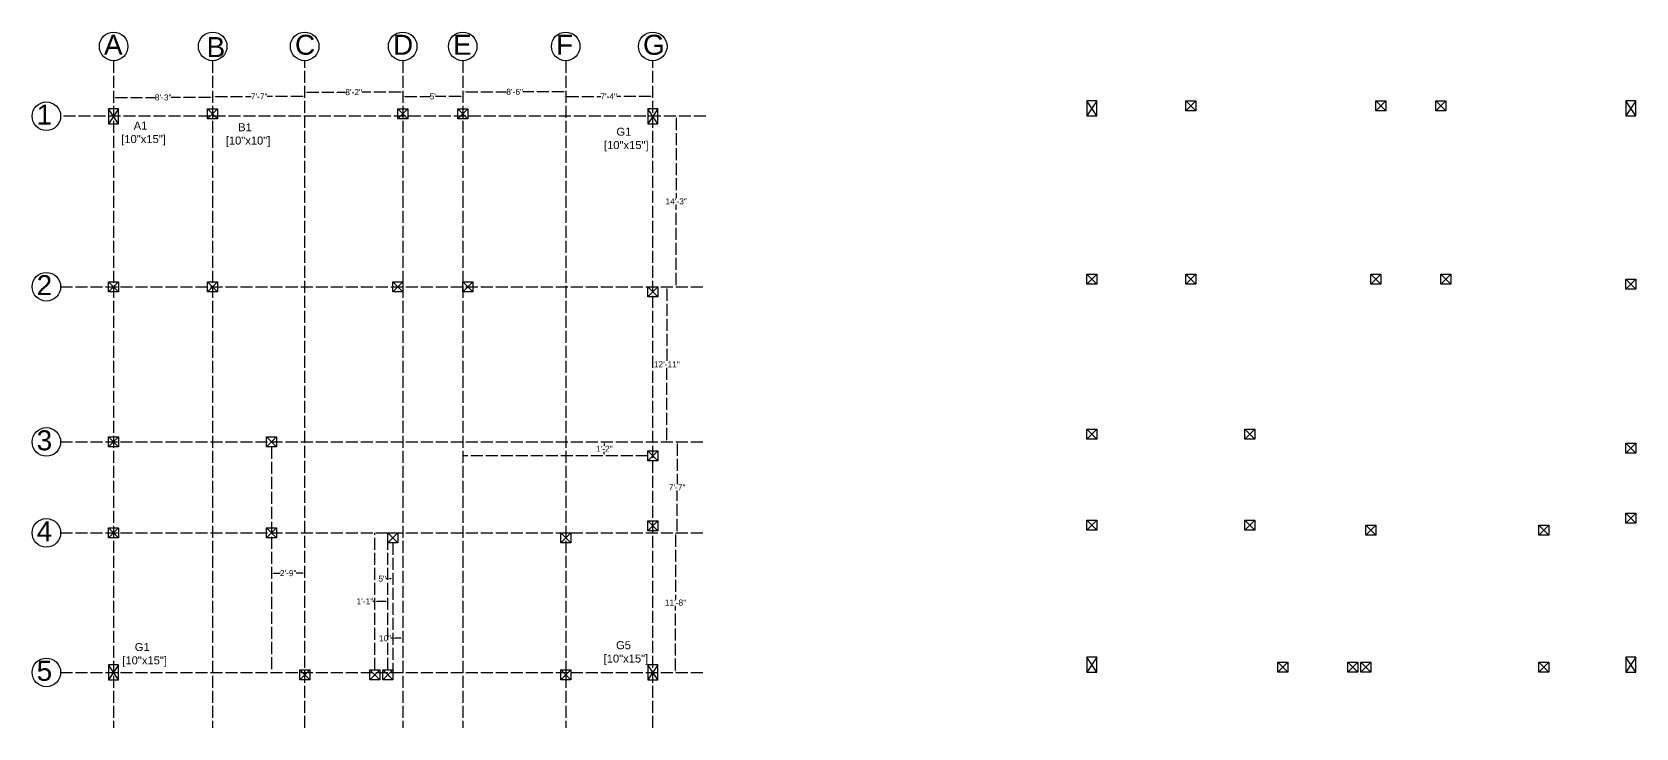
# Model space of a CAD drawing. Header units: inches. Extents: x -1202 to 6886, y 16 to 1359.
# Drawn here: x 1056 to 2660, y 16 to 712 of the extents above; entities that cross this region are included whole.
import ezdxf

# ---------------------------------------------------------------- set-up
doc = ezdxf.new("R2010")
doc.units = ezdxf.units.IN
doc.header["$MEASUREMENT"] = 0
doc.linetypes.add('ACAD_ISO02W100', pattern=[15, 12, -3])
doc.styles.get("Standard").update_dxf_attribs({"font": 'arial.ttf'})
doc.dimstyles.get("Standard").update_dxf_attribs({"dimtxt": 6, "dimasz": 2, "dimexe": 0.18, "dimexo": 0.0625, "dimgap": 0.09, "dimtad": 0, "dimtih": 1, "dimtoh": 1, "dimdec": 0, "dimdsep": 46, "dimlunit": 3, "dimtxsty": 'Standard', "dimcen": 2, "dimse1": 1, "dimse2": 1, "dimclrd": 2, "dimadec": 0, "dimazin": 0, "dimtfac": 1, "dimtdec": 0, "dimtofl": 0, "dimtmove": 0, "dimatfit": 3, "dimfxl": 1, "dimtolj": 1, "dimtzin": 0, "dimarcsym": 0})

# ---------------------------------------------------------------- blocks, each defined once
blk = doc.blocks.new('*D3')
at = {"color": 2, "linetype": 'ACAD_ISO02W100', "lineweight": -2, "transparency": 16777216}
for p, q in [((1297.4, 171), (1303.8, 171)), ((1326.4, 171), (1320, 171))]:
    blk.add_line(p, q, dxfattribs=at)
at = {"color": 2, "linetype": 'ACAD_ISO02W100', "transparency": 16777216}
for points in [[(1297.4, 171.3), (1297.4, 170.7), (1295.4, 171)], [(1326.4, 171.3), (1326.4, 170.7), (1328.4, 171)]]:
    blk.add_solid(points, dxfattribs=at)
at = {"layer": 'Defpoints', "color": 0, "linetype": 'ACAD_ISO02W100', "transparency": 16777216}
for p in [(1295.4, 184), (1328.4, 184), (1295.4, 171)]:
    blk.add_point(p, dxfattribs=at)
at = {"color": 0, "linetype": 'ACAD_ISO02W100', "transparency": 16777216, "insert": (1311.9, 171), "char_height": 6, "attachment_point": 5}
blk.add_mtext('\\A1;2\'-9"', dxfattribs=at)
blk = doc.blocks.new('*D4')
at = {"color": 2, "linetype": 'ACAD_ISO02W100', "lineweight": -2, "transparency": 16777216}
for p, q in [((1398.4, 142.8), (1396.4, 142.8)), ((1409.4, 142.8), (1400.4, 142.8))]:
    blk.add_line(p, q, dxfattribs=at)
at = {"color": 2, "linetype": 'ACAD_ISO02W100', "transparency": 16777216}
for points in [[(1400.4, 143.1), (1400.4, 142.5), (1398.4, 142.8)], [(1409.4, 143.1), (1409.4, 142.5), (1411.4, 142.8)]]:
    blk.add_solid(points, dxfattribs=at)
at = {"layer": 'Defpoints', "color": 0, "linetype": 'ACAD_ISO02W100', "transparency": 16777216}
for p in [(1398.4, 151), (1411.4, 151), (1398.4, 142.8)]:
    blk.add_point(p, dxfattribs=at)
at = {"color": 0, "linetype": 'ACAD_ISO02W100', "transparency": 16777216, "insert": (1388.6, 142.8), "char_height": 6, "attachment_point": 5}
blk.add_mtext('\\A1;1\'-1"', dxfattribs=at)
blk = doc.blocks.new('*D5')
at = {"color": 2, "linetype": 'ACAD_ISO02W100', "lineweight": -2, "transparency": 16777216}
for p, q in [((1411.4, 165.5), (1409.4, 165.5)), ((1414.4, 165.5), (1413.4, 165.5))]:
    blk.add_line(p, q, dxfattribs=at)
at = {"color": 2, "linetype": 'ACAD_ISO02W100', "transparency": 16777216}
for points in [[(1413.4, 165.9), (1413.4, 165.2), (1411.4, 165.5)], [(1414.4, 165.9), (1414.4, 165.2), (1416.4, 165.5)]]:
    blk.add_solid(points, dxfattribs=at)
at = {"layer": 'Defpoints', "color": 0, "linetype": 'ACAD_ISO02W100', "transparency": 16777216}
for p in [(1411.4, 165.5), (1411.4, 162.6), (1416.4, 162.6)]:
    blk.add_point(p, dxfattribs=at)
at = {"color": 0, "linetype": 'ACAD_ISO02W100', "transparency": 16777216, "insert": (1405.9, 165.5), "char_height": 6, "attachment_point": 5}
blk.add_mtext('\\A1;5"', dxfattribs=at)
blk = doc.blocks.new('*D6')
at = {"color": 2, "linetype": 'ACAD_ISO02W100', "lineweight": -2, "transparency": 16777216}
for p, q in [((1416.4, 105.9), (1414.4, 105.9)), ((1424.4, 105.9), (1418.4, 105.9))]:
    blk.add_line(p, q, dxfattribs=at)
at = {"color": 2, "linetype": 'ACAD_ISO02W100', "transparency": 16777216}
for points in [[(1418.4, 106.2), (1418.4, 105.5), (1416.4, 105.9)], [(1424.4, 106.2), (1424.4, 105.5), (1426.4, 105.9)]]:
    blk.add_solid(points, dxfattribs=at)
at = {"layer": 'Defpoints', "color": 0, "linetype": 'ACAD_ISO02W100', "transparency": 16777216}
for p in [(1416.4, 109.7), (1416.4, 105.9), (1426.4, 109.7)]:
    blk.add_point(p, dxfattribs=at)
at = {"color": 0, "linetype": 'ACAD_ISO02W100', "transparency": 16777216, "insert": (1408.8, 105.9), "char_height": 6, "attachment_point": 5}
blk.add_mtext('\\A1;10"', dxfattribs=at)
blk = doc.blocks.new('*D7')
at = {"color": 2, "linetype": 'ACAD_ISO02W100', "lineweight": -2, "transparency": 16777216}
for p, q in [((1628, 300.2), (1628, 298.4)), ((1628, 290.3), (1628, 292.2))]:
    blk.add_line(p, q, dxfattribs=at)
at = {"color": 2, "linetype": 'ACAD_ISO02W100', "transparency": 16777216}
for points in [[(1627.7, 300.2), (1628.4, 300.2), (1628, 302.2)], [(1627.7, 290.3), (1628.4, 290.3), (1628, 288.3)]]:
    blk.add_solid(points, dxfattribs=at)
at = {"layer": 'Defpoints', "color": 0, "linetype": 'ACAD_ISO02W100', "transparency": 16777216}
for p in [(1637, 302.2), (1628, 288.3), (1637, 288.3)]:
    blk.add_point(p, dxfattribs=at)
at = {"color": 0, "linetype": 'ACAD_ISO02W100', "transparency": 16777216, "insert": (1628, 295.3), "char_height": 6, "attachment_point": 5}
blk.add_mtext('\\A1;1\'-2"', dxfattribs=at)
blk = doc.blocks.new('*D8')
at = {"color": 2, "linetype": 'ACAD_ISO02W100', "lineweight": -2, "transparency": 16777216}
for p, q in [((1139.4, 646.5), (1178.8, 646.5)), ((1234.4, 646.5), (1195, 646.5))]:
    blk.add_line(p, q, dxfattribs=at)
at = {"color": 2, "linetype": 'ACAD_ISO02W100', "transparency": 16777216}
for points in [[(1139.4, 646.8), (1139.4, 646.2), (1137.4, 646.5)], [(1234.4, 646.8), (1234.4, 646.2), (1236.4, 646.5)]]:
    blk.add_solid(points, dxfattribs=at)
at = {"layer": 'Defpoints', "color": 0, "linetype": 'ACAD_ISO02W100', "transparency": 16777216}
for p in [(1137.4, 646.5), (1137.4, 646.5), (1236.4, 646.5)]:
    blk.add_point(p, dxfattribs=at)
at = {"color": 0, "linetype": 'ACAD_ISO02W100', "transparency": 16777216, "insert": (1186.9, 646.5), "char_height": 6, "attachment_point": 5}
blk.add_mtext('\\A1;8\'-3"', dxfattribs=at)
blk = doc.blocks.new('*D9')
at = {"color": 2, "linetype": 'ACAD_ISO02W100', "lineweight": -2, "transparency": 16777216}
for p, q in [((1239.4, 647.5), (1274.9, 647.5)), ((1326.4, 647.5), (1290.9, 647.5))]:
    blk.add_line(p, q, dxfattribs=at)
at = {"color": 2, "linetype": 'ACAD_ISO02W100', "transparency": 16777216}
for points in [[(1239.4, 647.8), (1239.4, 647.2), (1237.4, 647.5)], [(1326.4, 647.8), (1326.4, 647.2), (1328.4, 647.5)]]:
    blk.add_solid(points, dxfattribs=at)
at = {"layer": 'Defpoints', "color": 0, "linetype": 'ACAD_ISO02W100', "transparency": 16777216}
for p in [(1237.4, 647.5), (1237.4, 647.5), (1328.4, 646.5)]:
    blk.add_point(p, dxfattribs=at)
at = {"color": 0, "linetype": 'ACAD_ISO02W100', "transparency": 16777216, "insert": (1282.9, 647.5), "char_height": 6, "attachment_point": 5}
blk.add_mtext('\\A1;7\'-7"', dxfattribs=at)
blk = doc.blocks.new('*D10')
at = {"color": 2, "linetype": 'ACAD_ISO02W100', "lineweight": -2, "transparency": 16777216}
for p, q in [((1330.4, 651.8), (1369.3, 651.8)), ((1424.4, 651.8), (1385.5, 651.8))]:
    blk.add_line(p, q, dxfattribs=at)
at = {"color": 2, "linetype": 'ACAD_ISO02W100', "transparency": 16777216}
for points in [[(1330.4, 652.1), (1330.4, 651.5), (1328.4, 651.8)], [(1424.4, 652.1), (1424.4, 651.5), (1426.4, 651.8)]]:
    blk.add_solid(points, dxfattribs=at)
at = {"layer": 'Defpoints', "color": 0, "linetype": 'ACAD_ISO02W100', "transparency": 16777216}
for p in [(1328.4, 651.8), (1328.4, 646.5), (1426.4, 647.5)]:
    blk.add_point(p, dxfattribs=at)
at = {"color": 0, "linetype": 'ACAD_ISO02W100', "transparency": 16777216, "insert": (1377.4, 651.8), "char_height": 6, "attachment_point": 5}
blk.add_mtext('\\A1;8\'-2"', dxfattribs=at)
blk = doc.blocks.new('*D11')
at = {"color": 2, "linetype": 'ACAD_ISO02W100', "lineweight": -2, "transparency": 16777216}
for p, q in [((1428.4, 647.5), (1453.5, 647.5)), ((1484.4, 647.5), (1459.2, 647.5))]:
    blk.add_line(p, q, dxfattribs=at)
at = {"color": 2, "linetype": 'ACAD_ISO02W100', "transparency": 16777216}
for points in [[(1428.4, 647.8), (1428.4, 647.2), (1426.4, 647.5)], [(1484.4, 647.8), (1484.4, 647.2), (1486.4, 647.5)]]:
    blk.add_solid(points, dxfattribs=at)
at = {"layer": 'Defpoints', "color": 0, "linetype": 'ACAD_ISO02W100', "transparency": 16777216}
for p in [(1426.4, 647.5), (1426.4, 647.1), (1486.4, 647.1)]:
    blk.add_point(p, dxfattribs=at)
at = {"color": 0, "linetype": 'ACAD_ISO02W100', "transparency": 16777216, "insert": (1456.4, 647.5), "char_height": 6, "attachment_point": 5}
blk.add_mtext("\\A1;5'", dxfattribs=at)
blk = doc.blocks.new('*D12')
at = {"color": 2, "linetype": 'ACAD_ISO02W100', "lineweight": -2, "transparency": 16777216}
for p, q in [((1489.4, 652.1), (1530.3, 652.1)), ((1587.4, 652.1), (1546.5, 652.1))]:
    blk.add_line(p, q, dxfattribs=at)
at = {"color": 2, "linetype": 'ACAD_ISO02W100', "transparency": 16777216}
for points in [[(1489.4, 652.5), (1489.4, 651.8), (1487.4, 652.1)], [(1587.4, 652.5), (1587.4, 651.8), (1589.4, 652.1)]]:
    blk.add_solid(points, dxfattribs=at)
at = {"layer": 'Defpoints', "color": 0, "linetype": 'ACAD_ISO02W100', "transparency": 16777216}
for p in [(1487.4, 652.1), (1487.4, 648.5), (1589.4, 647.5)]:
    blk.add_point(p, dxfattribs=at)
at = {"color": 0, "linetype": 'ACAD_ISO02W100', "transparency": 16777216, "insert": (1538.4, 652.1), "char_height": 6, "attachment_point": 5}
blk.add_mtext('\\A1;8\'-6"', dxfattribs=at)
blk = doc.blocks.new('*D13')
at = {"color": 2, "linetype": 'ACAD_ISO02W100', "lineweight": -2, "transparency": 16777216}
for p, q in [((1590.4, 647.5), (1624.4, 647.5)), ((1674.4, 647.5), (1640.4, 647.5))]:
    blk.add_line(p, q, dxfattribs=at)
at = {"color": 2, "linetype": 'ACAD_ISO02W100', "transparency": 16777216}
for points in [[(1590.4, 647.8), (1590.4, 647.2), (1588.4, 647.5)], [(1674.4, 647.8), (1674.4, 647.2), (1676.4, 647.5)]]:
    blk.add_solid(points, dxfattribs=at)
at = {"layer": 'Defpoints', "color": 0, "linetype": 'ACAD_ISO02W100', "transparency": 16777216}
for p in [(1588.4, 651.1), (1588.4, 647.5), (1676.4, 652.1)]:
    blk.add_point(p, dxfattribs=at)
at = {"color": 0, "linetype": 'ACAD_ISO02W100', "transparency": 16777216, "insert": (1632.4, 647.5), "char_height": 6, "attachment_point": 5}
blk.add_mtext('\\A1;7\'-4"', dxfattribs=at)
blk = doc.blocks.new('*D14')
at = {"color": 2, "linetype": 'ACAD_ISO02W100', "lineweight": -2, "transparency": 16777216}
for p, q in [((1699.9, 625.8), (1699.9, 545.7)), ((1699.9, 459.3), (1699.9, 539.4))]:
    blk.add_line(p, q, dxfattribs=at)
at = {"color": 2, "linetype": 'ACAD_ISO02W100', "transparency": 16777216}
for points in [[(1699.6, 625.8), (1700.3, 625.8), (1699.9, 627.8)], [(1699.6, 459.3), (1700.3, 459.3), (1699.9, 457.3)]]:
    blk.add_solid(points, dxfattribs=at)
at = {"layer": 'Defpoints', "color": 0, "linetype": 'ACAD_ISO02W100', "transparency": 16777216}
for p in [(1699.9, 627.8), (1699.9, 457.3), (1699.9, 457.3)]:
    blk.add_point(p, dxfattribs=at)
at = {"color": 0, "linetype": 'ACAD_ISO02W100', "transparency": 16777216, "insert": (1699.9, 542.6), "char_height": 6, "attachment_point": 5}
blk.add_mtext('\\A1;14\'-3"', dxfattribs=at)
blk = doc.blocks.new('*D15')
at = {"color": 2, "linetype": 'ACAD_ISO02W100', "lineweight": -2, "transparency": 16777216}
for p, q in [((1690.5, 455.3), (1690.5, 382.9)), ((1690.5, 304.2), (1690.5, 376.7))]:
    blk.add_line(p, q, dxfattribs=at)
at = {"color": 2, "linetype": 'ACAD_ISO02W100', "transparency": 16777216}
for points in [[(1690.1, 455.3), (1690.8, 455.3), (1690.5, 457.3)], [(1690.1, 304.2), (1690.8, 304.2), (1690.5, 302.2)]]:
    blk.add_solid(points, dxfattribs=at)
at = {"layer": 'Defpoints', "color": 0, "linetype": 'ACAD_ISO02W100', "transparency": 16777216}
for p in [(1690.5, 457.3), (1690.5, 302.2), (1690.5, 302.2)]:
    blk.add_point(p, dxfattribs=at)
at = {"color": 0, "linetype": 'ACAD_ISO02W100', "transparency": 16777216, "insert": (1690.5, 379.8), "char_height": 6, "attachment_point": 5}
blk.add_mtext('\\A1;12\'-11"', dxfattribs=at)
blk = doc.blocks.new('*D16')
at = {"color": 2, "linetype": 'ACAD_ISO02W100', "lineweight": -2, "transparency": 16777216}
for p, q in [((1700.8, 300.2), (1700.8, 259.9)), ((1700.8, 213.3), (1700.8, 253.7))]:
    blk.add_line(p, q, dxfattribs=at)
at = {"color": 2, "linetype": 'ACAD_ISO02W100', "transparency": 16777216}
for points in [[(1700.5, 300.2), (1701.1, 300.2), (1700.8, 302.2)], [(1700.5, 213.3), (1701.1, 213.3), (1700.8, 211.3)]]:
    blk.add_solid(points, dxfattribs=at)
at = {"layer": 'Defpoints', "color": 0, "linetype": 'ACAD_ISO02W100', "transparency": 16777216}
for p in [(1700.8, 302.2), (1700.8, 211.3), (1700.8, 211.3)]:
    blk.add_point(p, dxfattribs=at)
at = {"color": 0, "linetype": 'ACAD_ISO02W100', "transparency": 16777216, "insert": (1700.8, 256.8), "char_height": 6, "attachment_point": 5}
blk.add_mtext('\\A1;7\'-7"', dxfattribs=at)
blk = doc.blocks.new('*D17')
at = {"color": 2, "linetype": 'ACAD_ISO02W100', "lineweight": -2, "transparency": 16777216}
for p, q in [((1699.2, 209.3), (1699.2, 144.7)), ((1699.2, 73.8), (1699.2, 138.4))]:
    blk.add_line(p, q, dxfattribs=at)
at = {"color": 2, "linetype": 'ACAD_ISO02W100', "transparency": 16777216}
for points in [[(1698.9, 209.3), (1699.5, 209.3), (1699.2, 211.3)], [(1698.9, 73.8), (1699.5, 73.8), (1699.2, 71.8)]]:
    blk.add_solid(points, dxfattribs=at)
at = {"layer": 'Defpoints', "color": 0, "linetype": 'ACAD_ISO02W100', "transparency": 16777216}
for p in [(1693.1, 211.3), (1693.1, 71.8), (1699.2, 71.8)]:
    blk.add_point(p, dxfattribs=at)
at = {"color": 0, "linetype": 'ACAD_ISO02W100', "transparency": 16777216, "insert": (1699.2, 141.6), "char_height": 6, "attachment_point": 5}
blk.add_mtext('\\A1;11\'-8"', dxfattribs=at)

msp = doc.modelspace()

# ---------------------------------------------------------------- linework, layer by layer
at = {"linetype": 'ACAD_ISO02W100'}
for p, q in [((1137.4, 683.3), (1137.4, 16.3)), ((1236.4, 683.3), (1236.4, 16.3)), ((1328.4, 16.3), (1328.4, 683.3)), ((1426.4, 683.3), (1426.4, 16.3)), ((1486.4, 683.3), (1486.4, 16.3)), ((1589.4, 683.3), (1589.4, 16.3)), ((1676.4, 16.3), (1676.4, 683.3)), ((1729.4, 627.8), (1084.4, 627.8)), ((1084.4, 457.3), (1729.4, 457.3)), ((1084.4, 302.2), (1729.4, 302.2)), ((1295.4, 297.2), (1295.4, 71.8)), ((1671.4, 288.3), (1486.4, 288.3)), ((1084.4, 211.3), (1729.4, 211.3)), ((1398.4, 74.3), (1398.4, 211.3)), ((1411.4, 74.3), (1411.4, 211.3)), ((1416.4, 201.3), (1416.4, 71.8)), ((1084.4, 71.8), (1729.4, 71.8))]:
    msp.add_line(p, q, dxfattribs=at)
at = {"color": 5}
for p, q in [((2120.5, 628), (2110.5, 643)), ((2120.5, 643), (2110.5, 628)), ((2659.5, 628), (2649.5, 643)), ((2659.5, 643), (2649.5, 628)), ((1142.4, 620.3), (1132.4, 635.3)), ((1142.4, 635.3), (1132.4, 620.3)), ((1681.4, 620.3), (1671.4, 635.3)), ((1681.4, 635.3), (1671.4, 620.3)), ((2120.5, 72), (2110.5, 87)), ((2120.5, 87), (2110.5, 72)), ((2659.5, 72), (2649.5, 87)), ((2659.5, 87), (2649.5, 72)), ((1142.4, 64.3), (1132.4, 79.3)), ((1142.4, 79.3), (1132.4, 64.3)), ((1681.4, 64.3), (1671.4, 79.3)), ((1681.4, 79.3), (1671.4, 64.3))]:
    msp.add_line(p, q, dxfattribs=at)
at = {"color": 1}
for p, q in [((2219.5, 643), (2209.5, 633)), ((2209.5, 643), (2219.5, 633)), ((2409.5, 643), (2399.5, 633)), ((2399.5, 643), (2409.5, 633)), ((2469.5, 643), (2459.5, 633)), ((2459.5, 643), (2469.5, 633)), ((1241.4, 635.3), (1231.4, 625.3)), ((1231.4, 635.3), (1241.4, 625.3)), ((1431.4, 635.3), (1421.4, 625.3)), ((1421.4, 635.3), (1431.4, 625.3)), ((1491.4, 635.3), (1481.4, 625.3)), ((1481.4, 635.3), (1491.4, 625.3)), ((2120.5, 470), (2110.5, 460)), ((2110.5, 470), (2120.5, 460)), ((2219.5, 470), (2209.5, 460)), ((2209.5, 470), (2219.5, 460)), ((2404.5, 470), (2394.5, 460)), ((2394.5, 470), (2404.5, 460)), ((2474.5, 470), (2464.5, 460)), ((2464.5, 470), (2474.5, 460)), ((1142.4, 462.3), (1132.4, 452.3)), ((1132.4, 462.3), (1142.4, 452.3)), ((1241.4, 462.3), (1231.4, 452.3)), ((1231.4, 462.3), (1241.4, 452.3)), ((1426.4, 462.3), (1416.4, 452.3)), ((1416.4, 462.3), (1426.4, 452.3)), ((1496.4, 462.3), (1486.4, 452.3)), ((1486.4, 462.3), (1496.4, 452.3)), ((1681.4, 457.3), (1671.4, 447.3)), ((1671.4, 457.3), (1681.4, 447.3)), ((2659.5, 465), (2649.5, 455)), ((2649.5, 465), (2659.5, 455)), ((1142.4, 307.2), (1132.4, 297.2)), ((1132.4, 307.2), (1142.4, 297.2)), ((1300.4, 307.2), (1290.4, 297.2)), ((1290.4, 307.2), (1300.4, 297.2)), ((2120.5, 314.9), (2110.5, 304.9)), ((2110.5, 314.9), (2120.5, 304.9)), ((2278.5, 314.9), (2268.5, 304.9)), ((2268.5, 314.9), (2278.5, 304.9)), ((1681.4, 293.3), (1671.4, 283.3)), ((1671.4, 293.3), (1681.4, 283.3)), ((2659.5, 301), (2649.5, 291)), ((2649.5, 301), (2659.5, 291)), ((2659.5, 231), (2649.5, 221)), ((2649.5, 231), (2659.5, 221)), ((1142.4, 216.3), (1132.4, 206.3)), ((1132.4, 216.3), (1142.4, 206.3)), ((1300.4, 216.3), (1290.4, 206.3)), ((1290.4, 216.3), (1300.4, 206.3)), ((1421.4, 211.3), (1411.4, 201.3)), ((1411.4, 211.3), (1421.4, 201.3)), ((1594.4, 211.3), (1584.4, 201.3)), ((1584.4, 211.3), (1594.4, 201.3)), ((1681.4, 223.3), (1671.4, 213.3)), ((1671.4, 223.3), (1681.4, 213.3)), ((2120.5, 224), (2110.5, 214)), ((2110.5, 224), (2120.5, 214)), ((2278.5, 224), (2268.5, 214)), ((2268.5, 224), (2278.5, 214)), ((2399.5, 219), (2389.5, 209)), ((2389.5, 219), (2399.5, 209)), ((2572.5, 219), (2562.5, 209)), ((2562.5, 219), (2572.5, 209)), ((2311.5, 82), (2301.5, 72)), ((2301.5, 82), (2311.5, 72)), ((2381.5, 82), (2371.5, 72)), ((2371.5, 82), (2381.5, 72)), ((2394.5, 82), (2384.5, 72)), ((2384.5, 82), (2394.5, 72)), ((2572.5, 82), (2562.5, 72)), ((2562.5, 82), (2572.5, 72)), ((1333.4, 74.3), (1323.4, 64.3)), ((1323.4, 74.3), (1333.4, 64.3)), ((1403.4, 74.3), (1393.4, 64.3)), ((1393.4, 74.3), (1403.4, 64.3)), ((1416.4, 74.3), (1406.4, 64.3)), ((1406.4, 74.3), (1416.4, 64.3)), ((1594.4, 74.3), (1584.4, 64.3)), ((1584.4, 74.3), (1594.4, 64.3))]:
    msp.add_line(p, q, dxfattribs=at)
at = {"color": 5}
for points in [[(2110.5, 628), (2120.5, 628), (2120.5, 643), (2110.5, 643)], [(2649.5, 628), (2659.5, 628), (2659.5, 643), (2649.5, 643)], [(1132.4, 620.3), (1142.4, 620.3), (1142.4, 635.3), (1132.4, 635.3)], [(1671.4, 620.3), (1681.4, 620.3), (1681.4, 635.3), (1671.4, 635.3)], [(2110.5, 72), (2120.5, 72), (2120.5, 87), (2110.5, 87)], [(2649.5, 72), (2659.5, 72), (2659.5, 87), (2649.5, 87)], [(1132.4, 64.3), (1142.4, 64.3), (1142.4, 79.3), (1132.4, 79.3)], [(1671.4, 64.3), (1681.4, 64.3), (1681.4, 79.3), (1671.4, 79.3)]]:
    msp.add_lwpolyline(points, close=True, dxfattribs=at)
at = {"color": 1}
for points in [[(2219.5, 633), (2209.5, 633), (2209.5, 643), (2219.5, 643)], [(2409.5, 633), (2399.5, 633), (2399.5, 643), (2409.5, 643)], [(2469.5, 633), (2459.5, 633), (2459.5, 643), (2469.5, 643)], [(1241.4, 625.3), (1231.4, 625.3), (1231.4, 635.3), (1241.4, 635.3)], [(1431.4, 625.3), (1421.4, 625.3), (1421.4, 635.3), (1431.4, 635.3)], [(1491.4, 625.3), (1481.4, 625.3), (1481.4, 635.3), (1491.4, 635.3)], [(2120.5, 460), (2110.5, 460), (2110.5, 470), (2120.5, 470)], [(2219.5, 460), (2209.5, 460), (2209.5, 470), (2219.5, 470)], [(2404.5, 460), (2394.5, 460), (2394.5, 470), (2404.5, 470)], [(2474.5, 460), (2464.5, 460), (2464.5, 470), (2474.5, 470)], [(1142.4, 452.3), (1132.4, 452.3), (1132.4, 462.3), (1142.4, 462.3)], [(1241.4, 452.3), (1231.4, 452.3), (1231.4, 462.3), (1241.4, 462.3)], [(1426.4, 452.3), (1416.4, 452.3), (1416.4, 462.3), (1426.4, 462.3)], [(1496.4, 452.3), (1486.4, 452.3), (1486.4, 462.3), (1496.4, 462.3)], [(1681.4, 447.3), (1671.4, 447.3), (1671.4, 457.3), (1681.4, 457.3)], [(2659.5, 455), (2649.5, 455), (2649.5, 465), (2659.5, 465)], [(1142.4, 297.2), (1132.4, 297.2), (1132.4, 307.2), (1142.4, 307.2)], [(1300.4, 297.2), (1290.4, 297.2), (1290.4, 307.2), (1300.4, 307.2)], [(2120.5, 304.9), (2110.5, 304.9), (2110.5, 314.9), (2120.5, 314.9)], [(2278.5, 304.9), (2268.5, 304.9), (2268.5, 314.9), (2278.5, 314.9)], [(1681.4, 283.3), (1671.4, 283.3), (1671.4, 293.3), (1681.4, 293.3)], [(2659.5, 291), (2649.5, 291), (2649.5, 301), (2659.5, 301)], [(2659.5, 221), (2649.5, 221), (2649.5, 231), (2659.5, 231)], [(1142.4, 206.3), (1132.4, 206.3), (1132.4, 216.3), (1142.4, 216.3)], [(1300.4, 206.3), (1290.4, 206.3), (1290.4, 216.3), (1300.4, 216.3)], [(1421.4, 201.3), (1411.4, 201.3), (1411.4, 211.3), (1421.4, 211.3)], [(1594.4, 201.3), (1584.4, 201.3), (1584.4, 211.3), (1594.4, 211.3)], [(1681.4, 213.3), (1671.4, 213.3), (1671.4, 223.3), (1681.4, 223.3)], [(2120.5, 214), (2110.5, 214), (2110.5, 224), (2120.5, 224)], [(2278.5, 214), (2268.5, 214), (2268.5, 224), (2278.5, 224)], [(2399.5, 209), (2389.5, 209), (2389.5, 219), (2399.5, 219)], [(2572.5, 209), (2562.5, 209), (2562.5, 219), (2572.5, 219)], [(2311.5, 72), (2301.5, 72), (2301.5, 82), (2311.5, 82)], [(2381.5, 72), (2371.5, 72), (2371.5, 82), (2381.5, 82)], [(2394.5, 72), (2384.5, 72), (2384.5, 82), (2394.5, 82)], [(2572.5, 72), (2562.5, 72), (2562.5, 82), (2572.5, 82)], [(1333.4, 64.3), (1323.4, 64.3), (1323.4, 74.3), (1333.4, 74.3)], [(1403.4, 64.3), (1393.4, 64.3), (1393.4, 74.3), (1403.4, 74.3)], [(1416.4, 64.3), (1406.4, 64.3), (1406.4, 74.3), (1416.4, 74.3)], [(1594.4, 64.3), (1584.4, 64.3), (1584.4, 74.3), (1594.4, 74.3)]]:
    msp.add_lwpolyline(points, close=True, dxfattribs=at)
at = {"color": 11, "true_color": 0xf27172}
for centre in [(1137.4, 697.6), (1236.4, 697.6), (1328.4, 697.6), (1426.4, 697.6), (1486.4, 697.6), (1589.4, 697.6), (1676.4, 697.6), (1070.1, 627.8), (1070.1, 457.3), (1070.1, 302.2), (1070.1, 211.3), (1070.1, 71.8)]:
    msp.add_circle(centre, 14.3, dxfattribs=at)

# ---------------------------------------------------------------- texts
at = {"color": 11, "true_color": 0xf27172, "char_height": 20, "attachment_point": 1}
for s, insert in [('A', (1127.7, 709.2)), ('B', (1230.3, 706.9)), ('C', (1318.7, 709.2)), ('D', (1416.7, 709.2)), ('E', (1476.7, 709.2)), ('F', (1579.7, 709.2)), ('G', (1666.7, 709.2)), ('1', (1060.4, 639.4)), ('2', (1060.4, 468.9)), ('3', (1060.4, 313.8)), ('4', (1060.4, 222.9)), ('5', (1060.4, 83.4))]:
    msp.add_mtext_dynamic_manual_height_columns(s, width=2325.958, gutter_width=100, heights=[0], dxfattribs=dict(at, insert=insert))
at = {"color": 31, "true_color": 0xfecc66, "char_height": 8, "attachment_point": 1}
for s, insert in [('    A1\\P[10"x15"]', (1145, 622.3)), ('    B1\\P[10"x10"]', (1249.5, 620.8)), ('    G1\\P[10"x15"]', (1627.7, 616.3)), ('    G1\\P[10"x15"]', (1146.1, 101.2)), ('    G5\\P[10"x15"]', (1627.3, 103))]:
    msp.add_mtext_dynamic_manual_height_columns(s, width=930.383, gutter_width=40, heights=[0], dxfattribs=dict(at, insert=insert))

# ---------------------------------------------------------------- dimensions: what is measured, and where the dimension line sits
at = {"linetype": 'ACAD_ISO02W100'}
for base, p1, p2, picture, middle in [((1137.4, 646.5), (1236.4, 646.5), (1137.4, 646.5), '*D8', (1186.9, 646.5)), ((1237.4, 647.5), (1328.4, 646.5), (1237.4, 647.5), '*D9', (1282.9, 647.5)), ((1328.4, 651.8), (1426.4, 647.5), (1328.4, 646.5), '*D10', (1377.4, 651.8)), ((1426.4, 647.5), (1486.4, 647.1), (1426.4, 647.1), '*D11', (1456.4, 647.5)), ((1487.4, 652.1), (1589.4, 647.5), (1487.4, 648.5), '*D12', (1538.4, 652.1)), ((1588.4, 647.5), (1676.4, 652.1), (1588.4, 651.1), '*D13', (1632.4, 647.5)), ((1295.4, 171), (1328.4, 184), (1295.4, 184), '*D3', (1311.9, 171)), ((1411.4, 165.5), (1416.4, 162.6), (1411.4, 162.6), '*D5', (1405.9, 165.5)), ((1398.4, 142.8), (1411.4, 151), (1398.4, 151), '*D4', (1388.6, 142.8)), ((1416.4, 105.9), (1426.4, 109.7), (1416.4, 109.7), '*D6', (1408.8, 105.9))]:
    dim = msp.add_linear_dim(base=base, p1=p1, p2=p2, dimstyle='Standard', dxfattribs=at)
    dim.commit()
    dim.dimension.update_dxf_attribs({"geometry": picture, "text_midpoint": middle})
for base, p1, p2, picture, middle in [((1699.9339905, 457.3159529), (1699.9339905, 627.8159529), (1699.9339905, 457.3159529), '*D14', (1699.9339905, 542.5659529)), ((1690.5, 302.2), (1690.5, 457.3), (1690.5, 302.2), '*D15', (1690.5, 379.8)), ((1628, 288.3), (1637, 302.2), (1637, 288.3), '*D7', (1628, 295.3)), ((1700.8, 211.3), (1700.8, 302.2), (1700.8, 211.3), '*D16', (1700.8, 256.8)), ((1699.2123937, 71.8159529), (1693.0588158, 211.3159529), (1693.0588158, 71.8159529), '*D17', (1699.2123937, 141.5659529))]:
    dim = msp.add_linear_dim(base=base, p1=p1, p2=p2, angle=90, dimstyle='Standard', dxfattribs=at)
    dim.commit()
    dim.dimension.update_dxf_attribs({"geometry": picture, "text_midpoint": middle})

doc.saveas('drawing.dxf')
